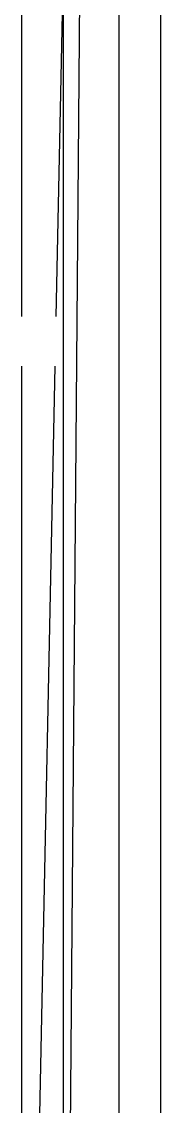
# Model space of a CAD drawing. Header units: millimetres. Extents: x -107267 to 109426, y -98906 to 83910.
# Drawn here: x 55315 to 55415, y -11880 to -11099 of the extents above; entities that cross this region are included whole.
import ezdxf

# ---------------------------------------------------------------- set-up
doc = ezdxf.new("R2010")
doc.units = ezdxf.units.MM
doc.layers.add('Top (Plan) View-000-CHÃO', color=254, linetype='Continuous')

# ---------------------------------------------------------------- blocks, each defined once
blk = doc.blocks.new('*U43')
at = {"layer": 'Top (Plan) View-000-CHÃO', "color": 0, "linetype": 'ByBlock', "lineweight": -2}
for p, q in [((154350.45, 153541.2), (154350.45, 148693.2)), ((154390.67, 153541.2), (154350.45, 148693.2)), ((154390.67, 153541.2), (154390.67, 148693.2))]:
    blk.add_line(p, q, dxfattribs=at)
blk = doc.blocks.new('*U132')
at = {"layer": 'Top (Plan) View-000-CHÃO', "color": 0, "linetype": 'ByBlock', "lineweight": -2}
for p, q in [((154420.56, 153541.2), (154420.56, 148693.2)), ((154320.56, 151054.74), (154320.56, 149890.65)), ((154350.45, 150142.29), (154345.26, 149890.65)), ((154320.56, 149854.84), (154320.56, 148743.3)), ((154344.52, 149854.84), (154321.56, 148741.65))]:
    blk.add_line(p, q, dxfattribs=at)

msp = doc.modelspace()

# ---------------------------------------------------------------- block references
at = {"layer": 'Top (Plan) View-000-CHÃO'}
for name in ['*U132', '*U43']:
    msp.add_blockref(name, (-99005.44, -161201.97), dxfattribs=at)

doc.saveas('drawing.dxf')
